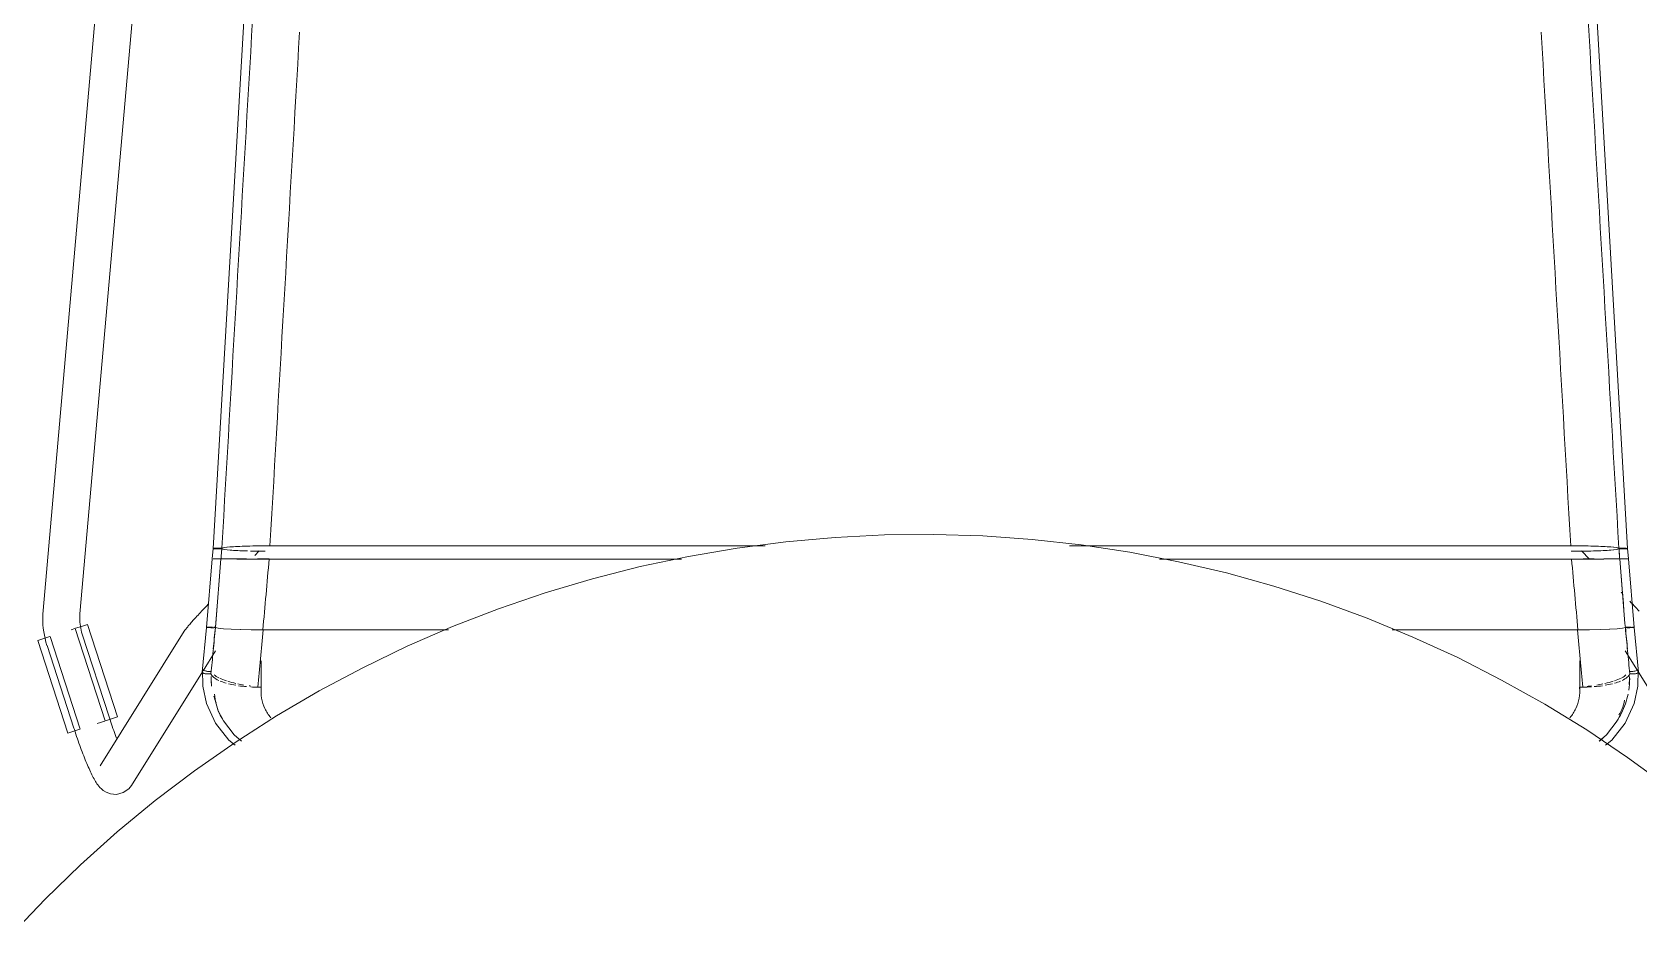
# Model space of a CAD drawing. Header units: millimetres. Extents: x 155927 to 295199, y -4084 to 97293.
# Drawn here: x 164045 to 164566, y 12576 to 12869 of the extents above; entities that cross this region are included whole.
import ezdxf

# ---------------------------------------------------------------- set-up
doc = ezdxf.new("R2010")
doc.units = ezdxf.units.MM
doc.header["$MEASUREMENT"] = 0
doc.layers.add('I-FURN', color=8, linetype='CONTINUOUS', lineweight=9)

msp = doc.modelspace()

# ---------------------------------------------------------------- linework, layer by layer
at = {"layer": 'I-FURN'}
for p, q in [((164087, 13124.65), (164048.05, 12681.33)), ((164060.01, 12680.28), (164097.3, 13104.78)), ((164122.48, 13033.36), (164103.2, 12701.45)), ((164542.72, 13033.36), (164562.01, 12701.45)), ((164320.92, 12705.87), (164304.94, 12705.08)), ((164336.92, 12706.02), (164320.92, 12705.87)), ((164352.91, 12705.53), (164336.92, 12706.02)), ((164368.87, 12704.39), (164352.91, 12705.53)), ((164102.93, 12698.09), (164103.19, 12701.45)), ((164103.26, 12701.48), (164103.2, 12701.45)), ((164103.2, 12701.45), (164103.27, 12701.42)), ((164103.45, 12701.51), (164103.26, 12701.48)), ((164103.27, 12701.42), (164103.46, 12701.4)), ((164103.74, 12701.53), (164103.45, 12701.51)), ((164103.46, 12701.4), (164103.75, 12701.37)), ((164104.13, 12701.55), (164103.74, 12701.53)), ((164103.75, 12701.37), (164104.13, 12701.36)), ((164104.58, 12701.56), (164104.13, 12701.55)), ((164104.13, 12701.36), (164104.58, 12701.35)), ((164105.07, 12701.56), (164104.58, 12701.56)), ((164104.58, 12701.35), (164105.07, 12701.34)), ((164105.56, 12701.56), (164105.07, 12701.56)), ((164105.07, 12701.34), (164105.57, 12701.34)), ((164106.03, 12701.55), (164105.56, 12701.56)), ((164105.57, 12701.34), (164106.04, 12701.35)), ((164106.92, 12701.76), (164106.03, 12701.55)), ((164106.04, 12701.35), (164106.94, 12701.14)), ((164108.67, 12701.95), (164106.92, 12701.76)), ((164106.94, 12701.14), (164108.69, 12700.95)), ((164111.17, 12702.12), (164108.67, 12701.95)), ((164108.69, 12700.95), (164111.19, 12700.79)), ((164114.3, 12702.24), (164111.17, 12702.12)), ((164111.19, 12700.79), (164114.31, 12700.66)), ((164117.87, 12702.32), (164114.3, 12702.24)), ((164115.38, 12700.63), (164117.86, 12700.59)), ((164118.16, 12700.7), (164116.69, 12699.18)), ((164117.86, 12700.59), (164120.11, 12700.56)), ((164121.65, 12702.35), (164117.87, 12702.32)), ((164282.23, 12702.35), (164121.65, 12702.35)), ((164121.65, 12702.35), (164282.23, 12702.35)), ((164273.14, 12701.6), (164257.37, 12698.9)), ((164289.01, 12703.66), (164273.14, 12701.6)), ((164304.94, 12705.08), (164289.01, 12703.66)), ((164384.77, 12702.62), (164368.87, 12704.39)), ((164543.55, 12702.35), (164380.96, 12702.35)), ((164380.96, 12702.35), (164543.55, 12702.35)), ((164400.59, 12700.22), (164384.77, 12702.62)), ((164416.3, 12697.19), (164400.59, 12700.22)), ((164547.34, 12702.32), (164543.55, 12702.35)), ((164543.66, 12700.56), (164547.35, 12700.59)), ((164549.62, 12698.03), (164547.04, 12700.7)), ((164550.9, 12702.24), (164547.34, 12702.32)), ((164547.35, 12700.59), (164550.9, 12700.66)), ((164554.03, 12702.12), (164550.9, 12702.24)), ((164550.9, 12700.66), (164554.02, 12700.79)), ((164554.02, 12700.79), (164556.51, 12700.95)), ((164556.54, 12701.95), (164554.03, 12702.12)), ((164556.51, 12700.95), (164558.26, 12701.14)), ((164558.28, 12701.76), (164556.54, 12701.95)), ((164558.26, 12701.14), (164559.17, 12701.35)), ((164559.17, 12701.55), (164558.28, 12701.76)), ((164559.64, 12701.56), (164559.17, 12701.55)), ((164559.17, 12701.35), (164559.64, 12701.34)), ((164560.14, 12701.56), (164559.64, 12701.56)), ((164559.64, 12701.34), (164560.13, 12701.34)), ((164560.13, 12701.34), (164560.62, 12701.35)), ((164560.63, 12701.56), (164560.14, 12701.56)), ((164560.62, 12701.35), (164561.07, 12701.36)), ((164561.08, 12701.55), (164560.63, 12701.56)), ((164561.07, 12701.36), (164561.46, 12701.37)), ((164561.46, 12701.53), (164561.08, 12701.55)), ((164561.75, 12701.51), (164561.46, 12701.53)), ((164561.46, 12701.37), (164561.75, 12701.4)), ((164561.94, 12701.48), (164561.75, 12701.51)), ((164561.75, 12701.4), (164561.94, 12701.42)), ((164562.01, 12701.45), (164561.94, 12701.48)), ((164561.94, 12701.42), (164562.01, 12701.45)), ((164562.28, 12698.09), (164562.01, 12701.45)), ((164102.92, 12698.09), (164101.1, 12675.89)), ((164102.99, 12698.09), (164102.92, 12698.09)), ((164102.92, 12698.09), (164102.99, 12698.09)), ((164102.99, 12698.09), (164102.93, 12698.09)), ((164102.93, 12698.09), (164102.99, 12698.09)), ((164103.47, 12698.09), (164103.18, 12698.09)), ((164103.18, 12698.09), (164103.47, 12698.09)), ((164103.86, 12698.1), (164103.47, 12698.1)), ((164103.85, 12698.09), (164103.47, 12698.09)), ((164103.47, 12698.09), (164103.85, 12698.09)), ((164103.48, 12698.1), (164103.86, 12698.1)), ((164104.31, 12698.09), (164103.85, 12698.09)), ((164103.85, 12698.09), (164104.3, 12698.09)), ((164103.86, 12698.1), (164104.31, 12698.1)), ((164104.31, 12698.1), (164103.86, 12698.1)), ((164104.3, 12698.09), (164104.79, 12698.08)), ((164104.31, 12698.1), (164104.8, 12698.1)), ((164104.8, 12698.1), (164104.31, 12698.1)), ((164104.8, 12698.08), (164104.31, 12698.09)), ((164104.79, 12698.08), (164105.29, 12698.08)), ((164104.8, 12698.1), (164105.3, 12698.1)), ((164105.3, 12698.1), (164104.8, 12698.1)), ((164105.29, 12698.08), (164104.8, 12698.08)), ((164105.76, 12698.09), (164105.29, 12698.08)), ((164105.29, 12698.08), (164105.76, 12698.09)), ((164105.3, 12698.1), (164105.77, 12698.1)), ((164105.77, 12698.1), (164105.3, 12698.1)), ((164106.65, 12698.07), (164105.76, 12698.09)), ((164105.76, 12698.09), (164106.65, 12698.07)), ((164108.39, 12698.06), (164106.65, 12698.07)), ((164106.65, 12698.07), (164108.4, 12698.06)), ((164108.41, 12698.13), (164106.66, 12698.11)), ((164106.67, 12698.11), (164108.42, 12698.13)), ((164110.9, 12698.05), (164108.4, 12698.06)), ((164108.4, 12698.06), (164110.9, 12698.05)), ((164110.91, 12698.14), (164108.41, 12698.13)), ((164108.42, 12698.13), (164110.92, 12698.14)), ((164114.03, 12698.04), (164110.9, 12698.05)), ((164110.9, 12698.05), (164114.03, 12698.04)), ((164114.04, 12698.15), (164110.91, 12698.14)), ((164110.92, 12698.14), (164114.04, 12698.15)), ((164117.6, 12698.03), (164114.03, 12698.04)), ((164114.03, 12698.04), (164117.6, 12698.03)), ((164117.6, 12698.15), (164121.38, 12698.16)), ((164121.38, 12698.16), (164117.6, 12698.15)), ((164121.39, 12698.03), (164117.6, 12698.03)), ((164117.6, 12698.03), (164121.39, 12698.03)), ((164255.13, 12698.03), (164121.39, 12698.03)), ((164121.39, 12698.03), (164255.13, 12698.03)), ((164241.72, 12695.58), (164226.22, 12691.63)), ((164257.37, 12698.9), (164241.72, 12695.58)), ((164543.82, 12698.03), (164410.18, 12698.03)), ((164410.18, 12698.03), (164543.82, 12698.03)), ((164431.87, 12693.53), (164416.3, 12697.19)), ((164547.61, 12698.03), (164543.82, 12698.03)), ((164543.82, 12698.03), (164547.61, 12698.03)), ((164547.61, 12698.15), (164551.17, 12698.15)), ((164551.17, 12698.15), (164547.61, 12698.15)), ((164551.17, 12698.04), (164547.61, 12698.03)), ((164547.61, 12698.03), (164551.17, 12698.04)), ((164554.3, 12698.05), (164551.17, 12698.04)), ((164551.17, 12698.04), (164554.31, 12698.05)), ((164554.29, 12698.14), (164556.79, 12698.13)), ((164556.79, 12698.13), (164554.29, 12698.14)), ((164556.81, 12698.06), (164554.31, 12698.05)), ((164554.31, 12698.05), (164556.81, 12698.06)), ((164556.79, 12698.13), (164558.54, 12698.11)), ((164558.54, 12698.11), (164556.79, 12698.13)), ((164558.55, 12698.07), (164556.81, 12698.06)), ((164556.81, 12698.06), (164558.56, 12698.07)), ((164559.44, 12698.09), (164558.55, 12698.07)), ((164558.56, 12698.07), (164559.44, 12698.09)), ((164559.44, 12698.1), (164559.91, 12698.1)), ((164559.91, 12698.1), (164559.44, 12698.1)), ((164559.91, 12698.08), (164559.44, 12698.09)), ((164559.44, 12698.09), (164559.92, 12698.08)), ((164559.91, 12698.1), (164560.4, 12698.1)), ((164560.41, 12698.1), (164559.91, 12698.1)), ((164560.41, 12698.08), (164559.91, 12698.08)), ((164559.92, 12698.08), (164560.41, 12698.08)), ((164560.4, 12698.1), (164560.89, 12698.1)), ((164560.9, 12698.1), (164560.41, 12698.1)), ((164560.9, 12698.09), (164560.41, 12698.08)), ((164560.41, 12698.08), (164560.9, 12698.09)), ((164560.89, 12698.1), (164561.35, 12698.1)), ((164561.35, 12698.1), (164560.9, 12698.1)), ((164561.35, 12698.09), (164560.9, 12698.09)), ((164560.9, 12698.09), (164561.36, 12698.09)), ((164561.35, 12698.1), (164561.73, 12698.1)), ((164561.73, 12698.1), (164561.35, 12698.1)), ((164561.73, 12698.09), (164561.35, 12698.09)), ((164561.36, 12698.09), (164561.74, 12698.09)), ((164561.73, 12698.1), (164562.02, 12698.1)), ((164562.03, 12698.1), (164561.73, 12698.1)), ((164562.03, 12698.09), (164561.73, 12698.09)), ((164561.74, 12698.09), (164562.03, 12698.09)), ((164562.02, 12698.1), (164562.21, 12698.09)), ((164562.22, 12698.09), (164562.03, 12698.1)), ((164562.21, 12698.09), (164562.03, 12698.09)), ((164562.03, 12698.09), (164562.22, 12698.09)), ((164562.21, 12698.09), (164562.28, 12698.09)), ((164562.28, 12698.09), (164562.21, 12698.09)), ((164562.22, 12698.09), (164562.28, 12698.09)), ((164562.28, 12698.09), (164562.22, 12698.09)), ((164562.28, 12698.09), (164564.11, 12675.89)), ((164226.22, 12691.63), (164210.88, 12687.07)), ((164447.29, 12689.25), (164431.87, 12693.53)), ((164210.88, 12687.07), (164195.74, 12681.9)), ((164462.52, 12684.36), (164447.29, 12689.25)), ((164560.38, 12686.85), (164559.9, 12687.35)), ((164047.97, 12680.19), (164047.94, 12679.05)), ((164048.05, 12681.33), (164047.97, 12680.19)), ((164059.94, 12678.93), (164059.96, 12679.59)), ((164059.96, 12679.59), (164060, 12680.25)), ((164060, 12680.25), (164060.01, 12680.28)), ((164097.61, 12679.13), (164097.96, 12679.51)), ((164097.96, 12679.51), (164098.31, 12679.9)), ((164098.31, 12679.9), (164098.68, 12680.3)), ((164098.68, 12680.3), (164099.06, 12680.71)), ((164099.06, 12680.71), (164099.45, 12681.14)), ((164099.45, 12681.14), (164099.86, 12681.57)), ((164099.86, 12681.57), (164100.27, 12682.02)), ((164100.27, 12682.02), (164100.69, 12682.47)), ((164100.69, 12682.47), (164101.12, 12682.93)), ((164101.12, 12682.93), (164101.57, 12683.4)), ((164195.74, 12681.9), (164180.82, 12676.13)), ((164477.55, 12678.86), (164462.52, 12684.36)), ((164563.19, 12683.88), (164562.74, 12684.36)), ((164563.64, 12683.4), (164563.19, 12683.88)), ((164564.08, 12682.93), (164563.64, 12683.4)), ((164564.51, 12682.47), (164564.08, 12682.93)), ((164564.94, 12682.02), (164564.51, 12682.47)), ((164565.35, 12681.57), (164564.94, 12682.02)), ((164565.75, 12681.14), (164565.35, 12681.57)), ((164047.94, 12679.05), (164047.96, 12677.9)), ((164047.96, 12677.9), (164048.02, 12676.76)), ((164048.02, 12676.76), (164048.12, 12675.63)), ((164048.12, 12675.63), (164048.27, 12674.49)), ((164048.27, 12674.49), (164048.47, 12673.37)), ((164057.19, 12675.15), (164058.35, 12675.52)), ((164058.45, 12675.56), (164068.14, 12645.55)), ((164058.57, 12675.59), (164060.54, 12676.23)), ((164059.95, 12678.26), (164059.94, 12678.93)), ((164059.99, 12677.6), (164059.95, 12678.26)), ((164060.05, 12676.94), (164059.99, 12677.6)), ((164060.14, 12676.29), (164060.05, 12676.94)), ((164060.25, 12675.63), (164060.14, 12676.29)), ((164060.39, 12674.99), (164060.25, 12675.63)), ((164060.56, 12674.35), (164060.39, 12674.99)), ((164060.54, 12676.23), (164062.49, 12676.86)), ((164060.75, 12673.71), (164060.56, 12674.35)), ((164072.18, 12646.85), (164062.49, 12676.86)), ((164093.85, 12674.62), (164066.54, 12631.04)), ((164093.85, 12674.62), (164094.06, 12674.95)), ((164094.06, 12674.95), (164094.24, 12675.21)), ((164094.24, 12675.21), (164094.42, 12675.44)), ((164094.42, 12675.44), (164094.59, 12675.66)), ((164094.59, 12675.66), (164094.77, 12675.88)), ((164094.77, 12675.88), (164094.96, 12676.11)), ((164094.96, 12676.11), (164095.16, 12676.35)), ((164095.16, 12676.35), (164095.38, 12676.6)), ((164095.38, 12676.6), (164095.61, 12676.87)), ((164095.61, 12676.87), (164095.85, 12677.15)), ((164095.85, 12677.15), (164096.11, 12677.44)), ((164096.11, 12677.44), (164096.38, 12677.75)), ((164096.38, 12677.75), (164096.67, 12678.08)), ((164096.67, 12678.08), (164096.97, 12678.41)), ((164096.97, 12678.41), (164097.28, 12678.76)), ((164097.28, 12678.76), (164097.61, 12679.13)), ((164101.09, 12675.89), (164099.67, 12661.4)), ((164101.16, 12675.92), (164101.09, 12675.89)), ((164101.09, 12675.89), (164101.16, 12675.87)), ((164101.1, 12675.89), (164101.16, 12675.92)), ((164101.17, 12675.87), (164101.1, 12675.89)), ((164101.35, 12675.94), (164101.16, 12675.92)), ((164101.16, 12675.92), (164101.35, 12675.94)), ((164101.16, 12675.87), (164101.35, 12675.84)), ((164101.64, 12675.96), (164101.35, 12675.94)), ((164101.35, 12675.94), (164101.64, 12675.96)), ((164101.35, 12675.84), (164101.65, 12675.82)), ((164101.65, 12675.82), (164101.36, 12675.84)), ((164102.02, 12675.98), (164101.64, 12675.96)), ((164101.64, 12675.96), (164102.02, 12675.98)), ((164101.65, 12675.82), (164102.03, 12675.8)), ((164102.04, 12675.8), (164101.65, 12675.82)), ((164102.47, 12675.99), (164102.02, 12675.98)), ((164102.02, 12675.98), (164102.47, 12675.99)), ((164102.03, 12675.8), (164102.49, 12675.79)), ((164102.49, 12675.79), (164102.04, 12675.8)), ((164102.96, 12675.99), (164102.47, 12675.99)), ((164102.47, 12675.99), (164102.97, 12675.99)), ((164102.49, 12675.79), (164102.98, 12675.79)), ((164102.98, 12675.79), (164102.49, 12675.79)), ((164102.98, 12675.79), (164103.47, 12675.79)), ((164103.48, 12675.79), (164102.98, 12675.79)), ((164103.93, 12675.98), (164103.46, 12675.99)), ((164103.46, 12675.99), (164103.93, 12675.98)), ((164103.47, 12675.79), (164103.94, 12675.8)), ((164103.95, 12675.8), (164103.48, 12675.79)), ((164103.94, 12675.8), (164104.84, 12675.61)), ((164104.83, 12675.61), (164103.95, 12675.8)), ((164106.55, 12675.43), (164104.84, 12675.61)), ((164104.84, 12675.61), (164106.57, 12675.43)), ((164109.01, 12675.28), (164106.57, 12675.43)), ((164106.57, 12675.43), (164109.05, 12675.28)), ((164112.08, 12675.16), (164109.05, 12675.28)), ((164109.05, 12675.28), (164112.15, 12675.16)), ((164115.59, 12675.09), (164112.15, 12675.16)), ((164112.15, 12675.16), (164115.68, 12675.09)), ((164119.32, 12675.06), (164115.68, 12675.09)), ((164115.68, 12675.09), (164119.44, 12675.06)), ((164119.44, 12675.06), (164179.56, 12675.06)), ((164179.56, 12675.06), (164119.44, 12675.06)), ((164180.82, 12676.13), (164166.14, 12669.76)), ((164492.34, 12672.76), (164477.55, 12678.86)), ((164485.65, 12675.06), (164545.76, 12675.06)), ((164545.76, 12675.06), (164485.65, 12675.06)), ((164545.76, 12675.06), (164549.52, 12675.09)), ((164549.52, 12675.09), (164545.88, 12675.06)), ((164553.06, 12675.16), (164549.62, 12675.09)), ((164549.62, 12675.09), (164553.06, 12675.16)), ((164553.06, 12675.16), (164556.15, 12675.28)), ((164556.16, 12675.28), (164553.12, 12675.16)), ((164556.15, 12675.28), (164558.63, 12675.43)), ((164558.64, 12675.43), (164556.2, 12675.28)), ((164558.63, 12675.43), (164560.37, 12675.61)), ((164560.37, 12675.61), (164558.65, 12675.43)), ((164561.26, 12675.8), (164560.37, 12675.61)), ((164560.37, 12675.61), (164561.26, 12675.8)), ((164561.26, 12675.8), (164561.73, 12675.79)), ((164561.73, 12675.79), (164561.26, 12675.8)), ((164561.75, 12675.99), (164561.27, 12675.98)), ((164561.27, 12675.98), (164561.74, 12675.99)), ((164561.73, 12675.79), (164562.23, 12675.79)), ((164562.22, 12675.79), (164561.73, 12675.79)), ((164561.74, 12675.99), (164562.24, 12675.99)), ((164562.24, 12675.99), (164561.75, 12675.99)), ((164562.72, 12675.79), (164562.22, 12675.79)), ((164562.23, 12675.79), (164562.72, 12675.79)), ((164562.73, 12675.99), (164562.24, 12675.99)), ((164562.24, 12675.99), (164562.73, 12675.99)), ((164562.72, 12675.79), (164563.17, 12675.8)), ((164563.17, 12675.8), (164562.72, 12675.79)), ((164563.19, 12675.98), (164562.73, 12675.99)), ((164562.73, 12675.99), (164563.18, 12675.98)), ((164563.17, 12675.8), (164563.56, 12675.82)), ((164563.55, 12675.82), (164563.17, 12675.8)), ((164563.85, 12675.84), (164563.55, 12675.82)), ((164563.56, 12675.96), (164563.86, 12675.94)), ((164563.56, 12675.82), (164563.85, 12675.84)), ((164563.86, 12675.94), (164563.57, 12675.96)), ((164563.85, 12675.84), (164564.04, 12675.87)), ((164564.05, 12675.92), (164563.86, 12675.94)), ((164563.86, 12675.94), (164564.04, 12675.92)), ((164564.04, 12675.92), (164564.11, 12675.89)), ((164564.11, 12675.89), (164564.04, 12675.87)), ((164564.04, 12675.87), (164564.11, 12675.89)), ((164564.11, 12675.89), (164564.05, 12675.92)), ((164564.11, 12675.89), (164565.53, 12661.4)), ((164046.34, 12671.64), (164048.29, 12672.27)), ((164056.03, 12641.64), (164046.34, 12671.64)), ((164048.29, 12672.27), (164050.26, 12672.91)), ((164048.47, 12673.37), (164048.71, 12672.25)), ((164048.71, 12672.25), (164048.99, 12671.15)), ((164048.99, 12671.15), (164049.32, 12670.05)), ((164049.32, 12670.05), (164049.34, 12670.01)), ((164049.34, 12670.01), (164058.05, 12643.19)), ((164060.07, 12642.94), (164050.38, 12672.95)), ((164069.46, 12646.9), (164060.75, 12673.71)), ((164166.14, 12669.76), (164151.73, 12662.81)), ((164506.88, 12666.08), (164492.34, 12672.76)), ((164099.98, 12661.81), (164104.02, 12668.25)), ((164118.74, 12665.02), (164118.74, 12655.27)), ((164521.13, 12658.82), (164506.88, 12666.08)), ((164546.47, 12655.27), (164546.47, 12665.02)), ((164561.19, 12668.25), (164588.5, 12624.67)), ((164076.71, 12624.67), (164099.74, 12661.43)), ((164099.88, 12656.83), (164099.8, 12662.29)), ((164151.73, 12662.81), (164137.61, 12655.29)), ((164535.09, 12651), (164521.13, 12658.82)), ((164565.32, 12656.83), (164565.41, 12662.29)), ((164101.1, 12651.18), (164099.88, 12656.83)), ((164118.79, 12656.51), (164117.75, 12656.51)), ((164137.61, 12655.29), (164123.8, 12647.22)), ((164547.46, 12656.51), (164546.41, 12656.51)), ((164564.11, 12651.18), (164565.32, 12656.83)), ((164104, 12644.87), (164101.1, 12651.18)), ((164106.57, 12645.58), (164104.66, 12649.27)), ((164548.72, 12642.63), (164535.09, 12651)), ((164558.63, 12645.58), (164560.54, 12649.27)), ((164561.21, 12644.87), (164564.11, 12651.18)), ((164059.95, 12642.9), (164057.98, 12642.27)), ((164058.2, 12642.74), (164058.05, 12643.19)), ((164065.56, 12644.72), (164068.04, 12645.52)), ((164070.23, 12646.22), (164068.26, 12645.59)), ((164069.57, 12646.57), (164069.46, 12646.9)), ((164069.8, 12645.88), (164069.57, 12646.57)), ((164070.03, 12645.19), (164069.8, 12645.88)), ((164070.26, 12644.51), (164070.03, 12645.19)), ((164072.18, 12646.85), (164070.23, 12646.22)), ((164070.5, 12643.83), (164070.26, 12644.51)), ((164070.73, 12643.15), (164070.5, 12643.83)), ((164070.97, 12642.49), (164070.73, 12643.15)), ((164108.33, 12639.34), (164104, 12644.87)), ((164110.07, 12641.01), (164106.57, 12645.58)), ((164123.8, 12647.22), (164110.32, 12638.59)), ((164555.14, 12641.01), (164558.63, 12645.58)), ((164556.87, 12639.34), (164561.21, 12644.87)), ((164057.98, 12642.27), (164056.03, 12641.64)), ((164058.44, 12642), (164058.2, 12642.74)), ((164058.69, 12641.26), (164058.44, 12642)), ((164058.94, 12640.53), (164058.69, 12641.26)), ((164059.19, 12639.8), (164058.94, 12640.53)), ((164059.44, 12639.08), (164059.19, 12639.8)), ((164059.7, 12638.36), (164059.44, 12639.08)), ((164059.95, 12637.65), (164059.7, 12638.36)), ((164060.21, 12636.96), (164059.95, 12637.65)), ((164071.2, 12641.83), (164070.97, 12642.49)), ((164071.44, 12641.18), (164071.2, 12641.83)), ((164071.67, 12640.55), (164071.44, 12641.18)), ((164071.9, 12639.93), (164071.67, 12640.55)), ((164110.32, 12638.59), (164097.2, 12629.44)), ((164110.39, 12637.7), (164108.33, 12639.34)), ((164112.41, 12639.04), (164110.07, 12641.01)), ((164562.01, 12633.72), (164548.72, 12642.63)), ((164552.79, 12639.04), (164555.14, 12641.01)), ((164554.82, 12637.7), (164556.87, 12639.34)), ((164060.46, 12636.27), (164060.21, 12636.96)), ((164060.71, 12635.59), (164060.46, 12636.27)), ((164060.97, 12634.92), (164060.71, 12635.59)), ((164061.22, 12634.27), (164060.97, 12634.92)), ((164061.47, 12633.63), (164061.22, 12634.27)), ((164061.73, 12633.01), (164061.47, 12633.63)), ((164061.97, 12632.39), (164061.73, 12633.01)), ((164574.93, 12624.28), (164562.01, 12633.72)), ((164062.22, 12631.8), (164061.97, 12632.39)), ((164062.47, 12631.22), (164062.22, 12631.8)), ((164062.71, 12630.66), (164062.47, 12631.22)), ((164062.95, 12630.11), (164062.71, 12630.66)), ((164063.19, 12629.59), (164062.95, 12630.11)), ((164063.42, 12629.08), (164063.19, 12629.59)), ((164063.65, 12628.59), (164063.42, 12629.08)), ((164063.89, 12628.11), (164063.65, 12628.59)), ((164064.12, 12627.66), (164063.89, 12628.11)), ((164064.34, 12627.22), (164064.12, 12627.66)), ((164064.57, 12626.79), (164064.34, 12627.22)), ((164097.2, 12629.44), (164084.46, 12619.77)), ((164064.8, 12626.38), (164064.57, 12626.79)), ((164065.04, 12625.98), (164064.8, 12626.38)), ((164065.28, 12625.59), (164065.04, 12625.98)), ((164065.54, 12625.2), (164065.28, 12625.59)), ((164065.81, 12624.81), (164065.54, 12625.2)), ((164066.13, 12624.41), (164065.81, 12624.81)), ((164066.5, 12623.98), (164066.13, 12624.41)), ((164066.96, 12623.52), (164066.5, 12623.98)), ((164067.59, 12623), (164066.96, 12623.52)), ((164068.5, 12622.43), (164067.59, 12623)), ((164069.88, 12621.91), (164068.5, 12622.43)), ((164074.08, 12622.32), (164071.86, 12621.74)), ((164075.82, 12623.55), (164074.08, 12622.32)), ((164075.82, 12623.55), (164076.71, 12624.67)), ((164071.86, 12621.74), (164069.88, 12621.91)), ((164084.46, 12619.77), (164072.11, 12609.59)), ((164072.11, 12609.59), (164060.18, 12598.93)), ((164060.18, 12598.93), (164048.69, 12587.81)), ((164048.69, 12587.81), (164037.65, 12576.23))]:
    msp.add_line(p, q, dxfattribs=at)
for points in [[(164106.03, 12701.55), (164109.25, 12756.96), (164115.69, 12867.72), (164122.13, 12978.31), (164125.35, 13033.55)], [(164559.17, 12701.55), (164555.95, 12756.96), (164549.51, 12867.72), (164543.07, 12978.31), (164539.85, 13033.55)], [(164121.65, 12702.35), (164124.85, 12757.87), (164128.04, 12813.4), (164131.24, 12868.84)], [(164533.97, 12868.84), (164537.16, 12813.38), (164540.36, 12757.87), (164543.55, 12702.35)], [(164106.04, 12701.35), (164105.44, 12701.34), (164103.94, 12701.34), (164103.19, 12701.41), (164103.19, 12701.45)], [(164106.03, 12701.55), (164105.99, 12700.97), (164105.9, 12699.82), (164105.81, 12698.66), (164105.76, 12698.09)], [(164106.04, 12701.35), (164105.99, 12700.81), (164105.9, 12699.73), (164105.81, 12698.64), (164105.77, 12698.1)], [(164120.11, 12700.56), (164118.48, 12700.57), (164116.86, 12700.6), (164115.37, 12700.63)], [(164559.17, 12701.55), (164559.22, 12700.97), (164559.31, 12699.82), (164559.4, 12698.66), (164559.44, 12698.09)], [(164559.17, 12701.35), (164559.21, 12700.81), (164559.3, 12699.73), (164559.39, 12698.64), (164559.44, 12698.1)], [(164103.95, 12675.8), (164104.25, 12679.51), (164104.86, 12686.93), (164105.46, 12694.37), (164105.76, 12698.09)], [(164120.36, 12686.54), (164120.7, 12690.37), (164121.04, 12694.2), (164121.39, 12698.03)], [(164543.82, 12698.03), (164544.16, 12694.2), (164544.51, 12690.36), (164544.85, 12686.54)], [(164561.26, 12675.8), (164560.95, 12679.51), (164560.35, 12686.93), (164559.75, 12694.37), (164559.44, 12698.09)], [(164105.14, 12690.55), (164105.18, 12690.96), (164105.21, 12691.37), (164105.24, 12691.78)], [(164103.93, 12675.98), (164104.24, 12679.63), (164104.54, 12683.28), (164104.84, 12686.93)], [(164119.32, 12675.06), (164119.67, 12678.88), (164120.01, 12682.71), (164120.36, 12686.54)], [(164544.85, 12686.54), (164545.19, 12682.71), (164545.54, 12678.88), (164545.88, 12675.06)], [(164103.94, 12675.8), (164103.71, 12673.27), (164103.23, 12668.24), (164102.75, 12663.29), (164102.51, 12660.84)], [(164103.93, 12675.98), (164103.7, 12673.61), (164103.46, 12671.25), (164103.23, 12668.9)], [(164119.44, 12675.06), (164119.14, 12671.93), (164118.55, 12665.68), (164118, 12659.54), (164117.75, 12656.51)], [(164545.76, 12675.06), (164546.07, 12671.93), (164546.66, 12665.68), (164547.2, 12659.54), (164547.46, 12656.51)], [(164561.26, 12675.8), (164561.5, 12673.27), (164561.98, 12668.24), (164562.46, 12663.29), (164562.7, 12660.84)], [(164561.29, 12675.8), (164561.52, 12673.49), (164561.75, 12671.17), (164561.98, 12668.9)], [(164099.86, 12662.15), (164099.9, 12662.1), (164100.02, 12662.01), (164100.32, 12661.88), (164100.7, 12661.76), (164101.16, 12661.67), (164101.65, 12661.6), (164102.15, 12661.57), (164102.46, 12661.57), (164102.61, 12661.58)], [(164105.06, 12658.68), (164104.36, 12659), (164103.22, 12659.7), (164102.65, 12660.45), (164102.51, 12660.84)], [(164102.55, 12660.01), (164102.56, 12659.36), (164102.6, 12658.71), (164102.66, 12658.07)], [(164102.69, 12656.85), (164102.6, 12657.66), (164102.59, 12658.49), (164102.6, 12659.31)], [(164103.52, 12660.49), (164103.93, 12660.17), (164104.45, 12659.84), (164105.09, 12659.53)], [(164105.34, 12659.42), (164105.97, 12659.12), (164106.72, 12658.84), (164107.53, 12658.58)], [(164107.49, 12657.79), (164106.76, 12658), (164106.12, 12658.23), (164105.52, 12658.48)], [(164557.69, 12658.57), (164558.5, 12658.84), (164559.31, 12659.12), (164559.87, 12659.42)], [(164559.7, 12658.48), (164559.11, 12658.23), (164558.45, 12657.99), (164557.71, 12657.79)], [(164560.11, 12659.53), (164560.75, 12659.84), (164561.14, 12660.16), (164561.47, 12660.49)], [(164562.66, 12659.31), (164562.65, 12658.05), (164562.55, 12656.79), (164562.37, 12655.55)], [(164562.47, 12657.33), (164562.58, 12658.22), (164562.59, 12659.12), (164562.59, 12660.02)], [(164103.48, 12653.6), (164103.68, 12652.87), (164103.91, 12652.16), (164104.18, 12651.45)], [(164107.96, 12658.42), (164108.76, 12658.17), (164109.64, 12657.95), (164110.56, 12657.73)], [(164110.54, 12657.11), (164109.7, 12657.25), (164108.89, 12657.42), (164108.15, 12657.61)], [(164111.22, 12657.58), (164111.86, 12657.44), (164112.53, 12657.3), (164113.21, 12657.18)], [(164114.03, 12656.68), (164113.13, 12656.75), (164112.24, 12656.85), (164111.39, 12656.98)], [(164114.91, 12656.93), (164115.07, 12656.9), (164115.24, 12656.88), (164115.41, 12656.86)], [(164117.75, 12656.51), (164116.94, 12656.52), (164116.16, 12656.54), (164115.39, 12656.58)], [(164118.74, 12654.99), (164118.73, 12655.5), (164118.75, 12656), (164118.79, 12656.51)], [(164546.41, 12656.51), (164546.46, 12656), (164546.48, 12655.49), (164546.47, 12654.99)], [(164550.24, 12656.61), (164549.33, 12656.55), (164548.41, 12656.52), (164547.46, 12656.51)], [(164548.87, 12656.74), (164549.35, 12656.8), (164549.82, 12656.86), (164550.28, 12656.93)], [(164553.82, 12656.98), (164552.96, 12656.85), (164552.09, 12656.74), (164551.18, 12656.68)], [(164551.98, 12657.19), (164552.67, 12657.31), (164553.32, 12657.44), (164553.99, 12657.58)], [(164554.65, 12657.72), (164555.57, 12657.94), (164556.51, 12658.17), (164557.36, 12658.42)], [(164557.04, 12657.61), (164556.3, 12657.42), (164555.5, 12657.26), (164554.66, 12657.11)], [(164554.2, 12640.18), (164553.77, 12639.77), (164553.32, 12639.38), (164552.85, 12639)]]:
    msp.add_open_spline(points, degree=3, dxfattribs=at)
for points, knots in [([(164103.19, 12701.45), (164103.19, 12701.47), (164103.33, 12701.5), (164103.72, 12701.53), (164104.11, 12701.55), (164104.57, 12701.56), (164105.06, 12701.56), (164105.56, 12701.56), (164105.88, 12701.56), (164106.03, 12701.55)], [-0.498493, -0.498493, -0.498493, -0.498493, -0.375, -0.3125, -0.25, -0.1875, -0.125, -0.0625, 0, 0, 0, 0]), ([(164106.03, 12701.55), (164106.31, 12701.7), (164107.7, 12701.9), (164111.06, 12702.13), (164114.22, 12702.25), (164117.83, 12702.33), (164120.38, 12702.35), (164121.65, 12702.35)], [-1, -1, -1, -1, -0.666667, -0.5, -0.333333, -0.166667, 0, 0, 0, 0]), ([(164114.3, 12700.66), (164113.18, 12700.7), (164111.07, 12700.78), (164107.72, 12701), (164106.33, 12701.21), (164106.04, 12701.35)], [-0.6666667, -0.6666667, -0.6666667, -0.6666667, -0.5, -0.3333333, 0, 0, 0, 0]), ([(164543.55, 12702.35), (164544.83, 12702.35), (164547.38, 12702.33), (164550.98, 12702.25), (164554.15, 12702.13), (164557.51, 12701.9), (164558.9, 12701.7), (164559.17, 12701.55)], [-1, -1, -1, -1, -0.833333, -0.666667, -0.5, -0.333333, 0, 0, 0, 0]), ([(164559.17, 12701.35), (164558.88, 12701.21), (164557.48, 12701), (164554.13, 12700.78), (164550.98, 12700.66), (164547.42, 12700.58), (164544.91, 12700.56), (164543.66, 12700.56)], [-1, -1, -1, -1, -0.6666667, -0.5, -0.3333333, -0.1666667, -0.003964, -0.003964, -0.003964, -0.003964]), ([(164559.17, 12701.55), (164559.4, 12701.56), (164559.89, 12701.57), (164560.52, 12701.56), (164560.98, 12701.55), (164561.4, 12701.53), (164561.85, 12701.5), (164562.01, 12701.47), (164562.01, 12701.45)], [-1, -1, -1, -1, -0.90625, -0.8125, -0.765625, -0.71875, -0.625, -0.501507, -0.501507, -0.501507, -0.501507]), ([(164562.01, 12701.45), (164562.01, 12701.43), (164561.87, 12701.4), (164561.48, 12701.37), (164561.09, 12701.36), (164560.63, 12701.34), (164560.14, 12701.34), (164559.63, 12701.34), (164559.32, 12701.35), (164559.17, 12701.35)], [-0.5, -0.5, -0.5, -0.5, -0.375, -0.3125, -0.25, -0.1875, -0.125, -0.0625, 0, 0, 0, 0]), ([(164560.76, 12682.09), (164560.63, 12683.74), (164560.19, 12689.07), (164559.74, 12694.41), (164559.44, 12698.1)], [0.2766114, 0.2766114, 0.2766114, 0.2766114, 0.5, 1, 1, 1, 1]), ([(164102.51, 12660.84), (164102.37, 12660.82), (164102.08, 12660.79), (164101.66, 12660.78), (164101.29, 12660.79), (164100.99, 12660.81), (164100.72, 12660.84), (164100.47, 12660.89), (164100.25, 12660.96), (164100.05, 12661.02), (164099.86, 12661.12), (164099.75, 12661.21), (164099.72, 12661.25)], [0, 0, 0, 0, 0.0555556, 0.1111111, 0.1666667, 0.1944444, 0.2222222, 0.2777778, 0.3055556, 0.3333333, 0.3888889, 0.4444444, 0.4444444, 0.4444444, 0.4444444]), ([(164562.7, 12660.84), (164562.55, 12660.45), (164561.99, 12659.71), (164560.86, 12659.01), (164560.18, 12658.69)], [0, 0, 0, 0, 0.1666667, 0.3309695, 0.3309695, 0.3309695, 0.3309695]), ([(164562.59, 12661.58), (164562.82, 12661.57), (164563.3, 12661.57), (164564.06, 12661.66), (164564.72, 12661.81), (164565.16, 12661.99), (164565.31, 12662.1), (164565.35, 12662.15)], [-1, -1, -1, -1, -0.90625, -0.8125, -0.71875, -0.625, -0.5625, -0.5625, -0.5625, -0.5625]), ([(164565.48, 12661.25), (164565.47, 12661.23), (164565.42, 12661.18), (164565.32, 12661.11), (164565.12, 12661.01), (164564.8, 12660.9), (164564.41, 12660.83), (164564.05, 12660.8), (164563.68, 12660.78), (164563.23, 12660.78), (164562.87, 12660.82), (164562.7, 12660.84)], [0.5555556, 0.5555556, 0.5555556, 0.5555556, 0.5833333, 0.6180556, 0.6527778, 0.7222222, 0.7916667, 0.8263889, 0.8611111, 0.9305556, 1, 1, 1, 1]), ([(164106.58, 12645.6), (164106.06, 12646.42), (164104.48, 12649.14), (164103.89, 12652.13), (164103.6, 12654.23)], [-0.4024189, -0.4024189, -0.4024189, -0.4024189, -0.3333333, -0.1789981, -0.1789981, -0.1789981, -0.1789981]), ([(164121.9, 12646.62), (164121.14, 12647.52), (164119.21, 12650.52), (164118.58, 12654.12), (164118.79, 12656.51)], [0.5, 0.5, 0.5, 0.5, 0.6666667, 1, 1, 1, 1]), ([(164546.41, 12656.51), (164546.63, 12654.12), (164546, 12650.52), (164544.07, 12647.52), (164543.3, 12646.62)], [0, 0, 0, 0, 0.3333333, 0.5, 0.5, 0.5, 0.5]), ([(164562.12, 12654.27), (164561.68, 12652.15), (164560.67, 12649.07), (164559.03, 12646.31), (164558.45, 12645.44)], [0.1763318, 0.1763318, 0.1763318, 0.1763318, 0.3333333, 0.408557, 0.408557, 0.408557, 0.408557]), ([(164559.17, 12647.5), (164559.5, 12648.09), (164560.36, 12649.62), (164560.82, 12651.24), (164561.03, 12652.25)], [0.6175454, 0.6175454, 0.6175454, 0.6175454, 0.6666667, 0.7436484, 0.7436484, 0.7436484, 0.7436484])]:
    msp.add_open_spline(points, degree=3, knots=knots, dxfattribs=at)

doc.saveas('drawing.dxf')
